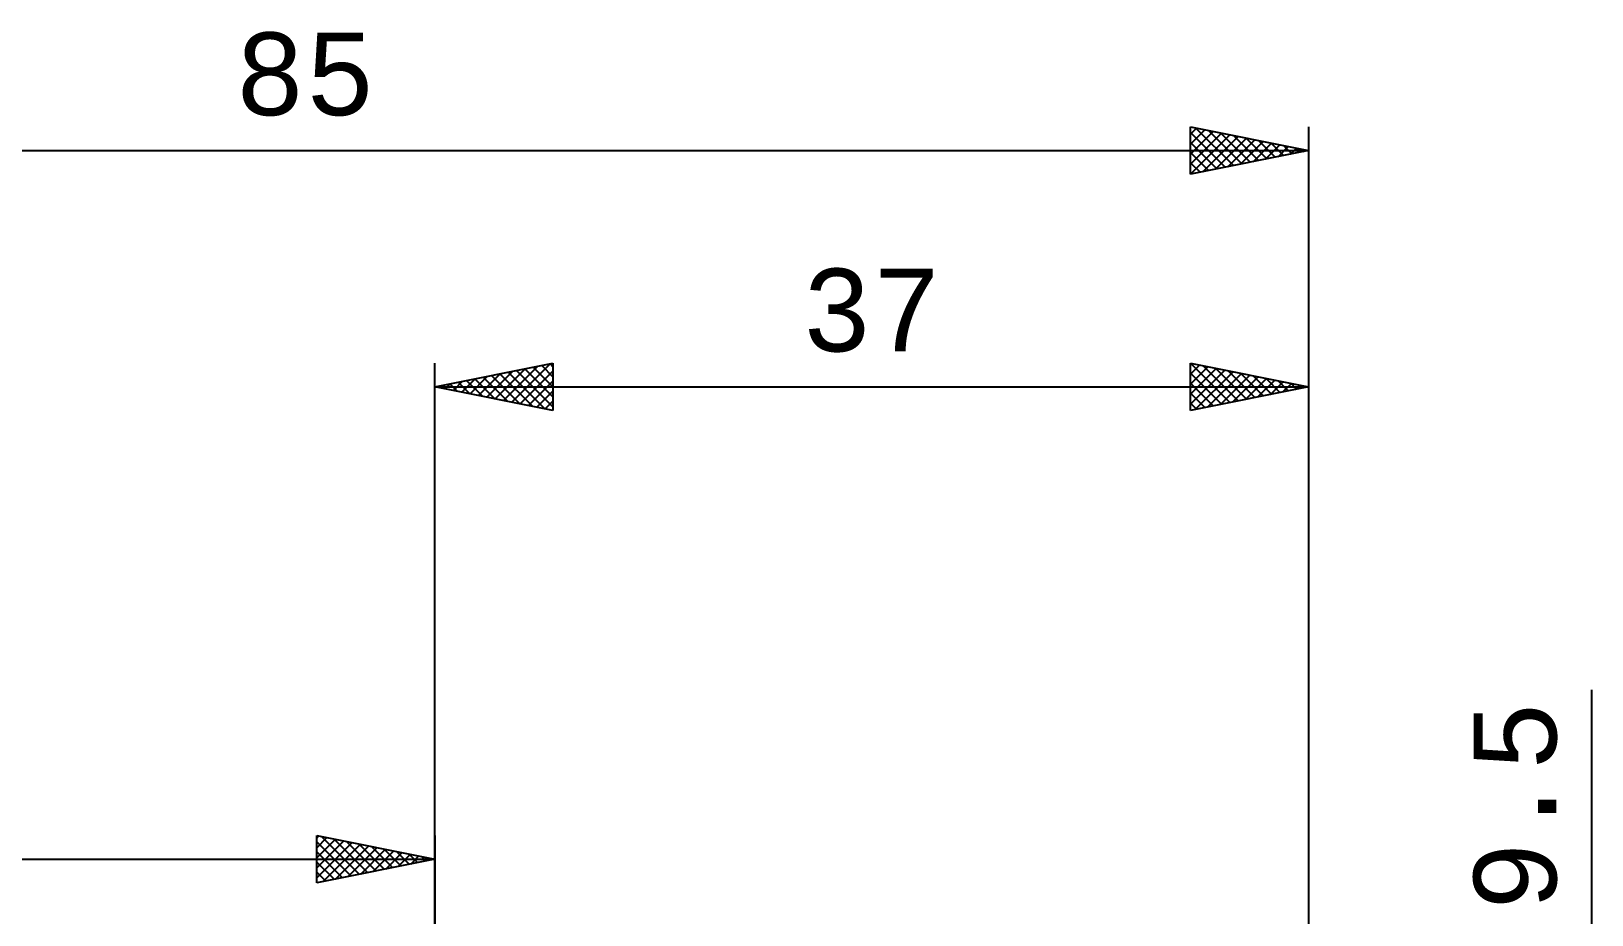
# Model space of a CAD drawing. Header units: millimetres. Extents: x -65 to 52, y -38 to 52.
# Drawn here: x -17.1 to 49, y 14.6 to 52.1 of the extents above; entities that cross this region are included whole.
import ezdxf
from ezdxf.enums import TextEntityAlignment as Align

# ---------------------------------------------------------------- set-up
doc = ezdxf.new("R2010")
doc.units = ezdxf.units.MM
doc.header["$LTSCALE"] = 5.3
doc.layers.add('2', color=7, linetype='CONTINUOUS')
doc.layers.add('SK2', color=7, linetype='CONTINUOUS')
doc.styles.get("Standard").update_dxf_attribs({"font": 'Monospac821 BT'})

msp = doc.modelspace()

# ---------------------------------------------------------------- linework, layer by layer
at = {"layer": '2', "color": 7, "linetype": 'CONTINUOUS', "lineweight": 25}
for p, q in [((0, 0), (0, 38)), ((0, 37), (5, 38)), ((2.549, 36.49), (3.824, 37.765)), ((2.903, 36.419), (4.354, 37.871)), ((3.256, 36.349), (4.884, 37.977)), ((3.461, 37.692), (5, 36.154)), ((3.815, 37.763), (5, 36.578)), ((4.168, 37.834), (5, 37.002)), ((4.522, 37.904), (5, 37.426)), ((4.876, 37.975), (5, 37.851)), ((5, 38), (5, 36)), ((32, 36), (32, 38)), ((32, 38), (37, 37)), ((32, 37.956), (32.036, 37.993)), ((32, 37.532), (32.39, 37.922)), ((32, 37.108), (32.743, 37.851)), ((32, 36.684), (33.097, 37.781)), ((32, 36.259), (33.451, 37.71)), ((32.005, 37.999), (33.67, 36.334)), ((32.535, 37.893), (34.023, 36.405)), ((33.065, 37.787), (34.377, 36.475)), ((33.596, 37.681), (34.73, 36.546)), ((37, 38), (37, 4.75)), ((0.074, 36.985), (0.111, 37.022)), ((0.279, 37.056), (0.419, 36.916)), ((0.428, 36.914), (0.642, 37.128)), ((0.633, 37.127), (0.949, 36.81)), ((0.781, 36.844), (1.172, 37.234)), ((0.987, 37.197), (1.48, 36.704)), ((1.135, 36.773), (1.702, 37.34)), ((1.34, 37.268), (2.01, 36.598)), ((1.488, 36.702), (2.233, 37.446)), ((1.694, 37.339), (2.54, 36.492)), ((1.842, 36.632), (2.763, 37.553)), ((2.047, 37.409), (3.071, 36.386)), ((2.195, 36.561), (3.293, 37.659)), ((2.401, 37.48), (3.601, 36.28)), ((2.754, 37.551), (4.131, 36.174)), ((3.108, 37.622), (4.662, 36.068)), ((3.61, 36.278), (5, 37.668)), ((3.963, 36.207), (5, 37.244)), ((32, 37.579), (33.316, 36.263)), ((32, 37.155), (32.963, 36.192)), ((32.206, 36.041), (33.804, 37.639)), ((32.736, 36.147), (34.158, 37.568)), ((33.267, 36.253), (34.511, 37.498)), ((33.797, 36.359), (34.865, 37.427)), ((34.126, 37.575), (35.084, 36.617)), ((34.327, 36.465), (35.218, 37.356)), ((34.656, 37.469), (35.437, 36.687)), ((34.858, 36.572), (35.572, 37.286)), ((35.187, 37.363), (35.791, 36.758)), ((35.388, 36.678), (35.925, 37.215)), ((35.717, 37.257), (36.145, 36.829)), ((35.918, 36.784), (36.279, 37.144)), ((36.247, 37.151), (36.498, 36.9)), ((36.449, 36.89), (36.633, 37.073)), ((36.777, 37.044), (36.852, 36.97)), ((0, 37), (37, 37)), ((5, 36), (0, 37)), ((4.317, 36.137), (5, 36.82)), ((4.67, 36.066), (5, 36.396)), ((37, 37), (32, 36)), ((32, 36.731), (32.609, 36.122)), ((36.979, 36.996), (36.986, 37.003)), ((32, 36.307), (32.255, 36.051)), ((49, -11.75), (49, 24.175))]:
    msp.add_line(p, q, dxfattribs=at)
at = {"layer": 'SK2', "color": 7, "linetype": 'CONTINUOUS', "lineweight": 25}
for p, q in [((32, 46), (32, 48)), ((32, 48), (37, 47)), ((32, 47.698), (32.252, 47.95)), ((32, 47.274), (32.605, 47.879)), ((32, 46.849), (32.959, 47.808)), ((32, 47.762), (33.468, 46.294)), ((32, 46.425), (33.312, 47.737)), ((32, 46.001), (33.666, 47.667)), ((32.232, 47.953), (33.822, 46.364)), ((32.529, 46.106), (34.02, 47.596)), ((32.763, 47.847), (34.175, 46.435)), ((33.293, 47.741), (34.529, 46.506)), ((33.823, 47.635), (34.882, 46.576)), ((37, 48), (37, 4.75)), ((-48, 47), (37, 47)), ((32, 47.337), (33.115, 46.223)), ((37, 47), (32, 46)), ((33.06, 46.212), (34.373, 47.525)), ((33.59, 46.318), (34.727, 47.455)), ((34.12, 46.424), (35.08, 47.384)), ((34.354, 47.529), (35.236, 46.647)), ((34.651, 46.53), (35.434, 47.313)), ((34.884, 47.423), (35.589, 46.718)), ((35.181, 46.636), (35.787, 47.242)), ((35.414, 47.317), (35.943, 46.789)), ((35.711, 46.742), (36.141, 47.172)), ((35.945, 47.211), (36.297, 46.859)), ((36.242, 46.848), (36.494, 47.101)), ((36.475, 47.105), (36.65, 46.93)), ((36.772, 46.954), (36.848, 47.03)), ((32, 46.913), (32.761, 46.152)), ((32, 46.489), (32.407, 46.081)), ((32, 46.065), (32.054, 46.011)), ((-5, 16), (-5, 18)), ((-5, 18), (0, 17)), ((-5, 17.91), (-4.925, 17.985)), ((-5, 17.486), (-4.572, 17.914)), ((-4.81, 17.962), (-3.207, 16.359)), ((-4.279, 17.856), (-2.853, 16.429)), ((0, 18), (0, 5)), ((-5, 17.062), (-4.218, 17.844)), ((-5, 16.637), (-3.865, 17.773)), ((-5, 17.728), (-3.56, 16.288)), ((-5, 16.213), (-3.511, 17.702)), ((-5, 17.304), (-3.914, 16.217)), ((-4.736, 16.053), (-3.157, 17.631)), ((-4.206, 16.159), (-2.804, 17.561)), ((-3.749, 17.75), (-2.499, 16.5)), ((-3.676, 16.265), (-2.45, 17.49)), ((-3.219, 17.644), (-2.146, 16.571)), ((-3.145, 16.371), (-2.097, 17.419)), ((-2.688, 17.538), (-1.792, 16.642)), ((-2.615, 16.477), (-1.743, 17.349)), ((-2.158, 17.432), (-1.439, 16.712)), ((-2.085, 16.583), (-1.39, 17.278)), ((-1.628, 17.326), (-1.085, 16.783)), ((-1.554, 16.689), (-1.036, 17.207)), ((-1.097, 17.219), (-0.732, 16.854)), ((-48, 17), (0, 17)), ((0, 17), (-5, 16)), ((-5, 16.879), (-4.267, 16.147)), ((-1.024, 16.795), (-0.683, 17.137)), ((-0.567, 17.113), (-0.378, 16.924)), ((-0.494, 16.901), (-0.329, 17.066)), ((-0.037, 17.007), (-0.025, 16.995)), ((-5, 16.455), (-4.621, 16.076)), ((-5, 16.031), (-4.974, 16.005))]:
    msp.add_line(p, q, dxfattribs=at)

# ---------------------------------------------------------------- texts
at = {"layer": '2', "color": 7, "linetype": 'CONTINUOUS', "lineweight": 25}
msp.add_text('37', height=3.5, dxfattribs=at).set_placement((18.5, 38.5), align=Align.CENTER)
msp.add_text('9.5', height=3.5, rotation=90, dxfattribs=at).set_placement((47.5, 19.238), align=Align.CENTER)
at = {"layer": 'SK2', "color": 7, "linetype": 'CONTINUOUS', "lineweight": 25}
msp.add_text('85', height=3.5, dxfattribs=at).set_placement((-5.5, 48.5), align=Align.CENTER)

doc.saveas('drawing.dxf')
